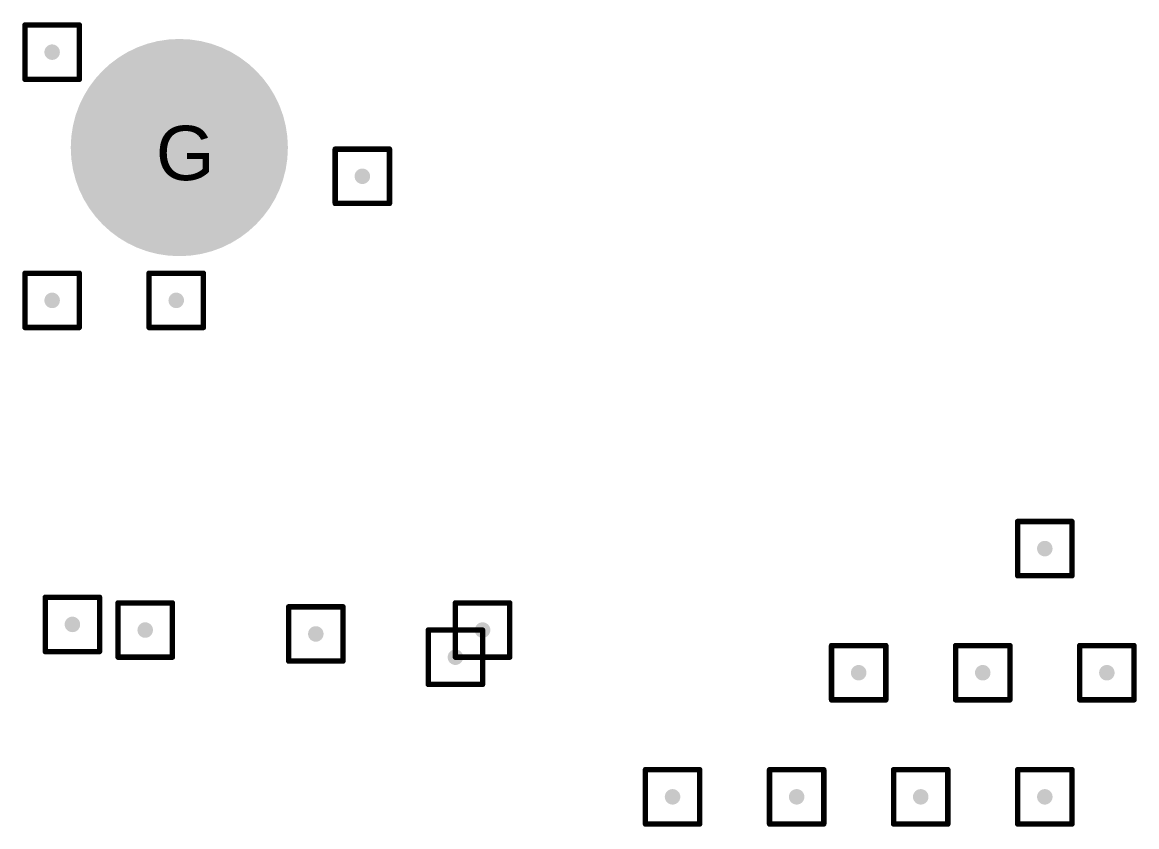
# Model space of a CAD drawing. Header units: inches. Extents: x 0 to 17, y 0 to 4.
# Drawn here: x 3.819 to 4.385, y 0.575 to 0.984 of the extents above; entities that cross this region are included whole.
import ezdxf

# ---------------------------------------------------------------- set-up
doc = ezdxf.new("R2010")
doc.units = ezdxf.units.IN
doc.header["$MEASUREMENT"] = 0
for name, color, linetype in [('Drill Drawing', 1, 'Continuous'), ('Pad Holes', 156, 'Continuous'), ('Via Holes', 16, 'Continuous')]:
    doc.layers.add(name, color=color, linetype=linetype)
doc.styles.add('Arial', font='', dxfattribs={"height": 0.2})
doc.styles.get('Arial').set_extended_font_data('Arial')

# ---------------------------------------------------------------- blocks, each defined once
blk = doc.blocks.new('DIN41612_48_3_____________________133')
at = {"layer": 'Pad Holes'}
h = blk.add_hatch(color=7, dxfattribs=at)
edge = h.paths.add_edge_path()
edge.add_arc((-0.95, 0.1126), 0.05512, 0, 360)

msp = doc.modelspace()

# ---------------------------------------------------------------- hatches: boundary and pattern name
at = {"layer": 'Via Holes'}
h = msp.add_hatch(color=7, dxfattribs=at)
edge = h.paths.add_edge_path()
edge.add_arc((3.83464, 0.9685), 0.00394, 0, 360)
h = msp.add_hatch(color=7, dxfattribs=at)
edge = h.paths.add_edge_path()
edge.add_arc((3.99212, 0.90551), 0.00394, 0, 360)
h = msp.add_hatch(color=7, dxfattribs=at)
edge = h.paths.add_edge_path()
edge.add_arc((3.83464, 0.84252), 0.00394, 0, 360)
h = msp.add_hatch(color=7, dxfattribs=at)
edge = h.paths.add_edge_path()
edge.add_arc((3.89764, 0.84252), 0.00394, 0, 360)
h = msp.add_hatch(color=7, dxfattribs=at)
edge = h.paths.add_edge_path()
edge.add_arc((4.33858, 0.71653), 0.00394, 0, 360)
h = msp.add_hatch(color=7, dxfattribs=at)
edge = h.paths.add_edge_path()
edge.add_arc((3.84493, 0.67806), 0.00394, 0, 360)
h = msp.add_hatch(color=7, dxfattribs=at)
edge = h.paths.add_edge_path()
edge.add_arc((3.88189, 0.6752), 0.00394, 0, 360)
h = msp.add_hatch(color=7, dxfattribs=at)
edge = h.paths.add_edge_path()
edge.add_arc((4.05315, 0.6752), 0.00394, 0, 360)
h = msp.add_hatch(color=7, dxfattribs=at)
edge = h.paths.add_edge_path()
edge.add_arc((3.9685, 0.67323), 0.00394, 0, 360)
h = msp.add_hatch(color=7, dxfattribs=at)
edge = h.paths.add_edge_path()
edge.add_arc((4.03937, 0.66142), 0.00394, 0, 360)
h = msp.add_hatch(color=7, dxfattribs=at)
edge = h.paths.add_edge_path()
edge.add_arc((4.24409, 0.65354), 0.00394, 0, 360)
h = msp.add_hatch(color=7, dxfattribs=at)
edge = h.paths.add_edge_path()
edge.add_arc((4.30708, 0.65354), 0.00394, 0, 360)
h = msp.add_hatch(color=7, dxfattribs=at)
edge = h.paths.add_edge_path()
edge.add_arc((4.37008, 0.65354), 0.00394, 0, 360)
h = msp.add_hatch(color=7, dxfattribs=at)
edge = h.paths.add_edge_path()
edge.add_arc((4.1496, 0.59055), 0.00394, 0, 360)
h = msp.add_hatch(color=7, dxfattribs=at)
edge = h.paths.add_edge_path()
edge.add_arc((4.2126, 0.59055), 0.00394, 0, 360)
h = msp.add_hatch(color=7, dxfattribs=at)
edge = h.paths.add_edge_path()
edge.add_arc((4.27559, 0.59055), 0.00394, 0, 360)
h = msp.add_hatch(color=7, dxfattribs=at)
edge = h.paths.add_edge_path()
edge.add_arc((4.33858, 0.59055), 0.00394, 0, 360)

# ---------------------------------------------------------------- linework, layer by layer
at = {"layer": 'Drill Drawing'}
for points in [[(3.82086, 0.98228, 0.00276, 0.00276, 0), (3.84842, 0.98228, 0.00276, 0.00276, 0)], [(3.82086, 0.95472, 0.00276, 0.00276, 0), (3.82086, 0.98228, 0.00276, 0.00276, 0)], [(3.84842, 0.95472, 0.00276, 0.00276, 0), (3.84842, 0.98228, 0.00276, 0.00276, 0)], [(3.82086, 0.95472, 0.00276, 0.00276, 0), (3.84842, 0.95472, 0.00276, 0.00276, 0)], [(3.97834, 0.91929, 0.00276, 0.00276, 0), (4.0059, 0.91929, 0.00276, 0.00276, 0)], [(3.97834, 0.89173, 0.00276, 0.00276, 0), (3.97834, 0.91929, 0.00276, 0.00276, 0)], [(4.0059, 0.89173, 0.00276, 0.00276, 0), (4.0059, 0.91929, 0.00276, 0.00276, 0)], [(3.97834, 0.89173, 0.00276, 0.00276, 0), (4.0059, 0.89173, 0.00276, 0.00276, 0)], [(3.82086, 0.8563, 0.00276, 0.00276, 0), (3.84842, 0.8563, 0.00276, 0.00276, 0)], [(3.82086, 0.82874, 0.00276, 0.00276, 0), (3.82086, 0.8563, 0.00276, 0.00276, 0)], [(3.84842, 0.82874, 0.00276, 0.00276, 0), (3.84842, 0.8563, 0.00276, 0.00276, 0)], [(3.88386, 0.8563, 0.00276, 0.00276, 0), (3.91142, 0.8563, 0.00276, 0.00276, 0)], [(3.88386, 0.82874, 0.00276, 0.00276, 0), (3.88386, 0.8563, 0.00276, 0.00276, 0)], [(3.91142, 0.82874, 0.00276, 0.00276, 0), (3.91142, 0.8563, 0.00276, 0.00276, 0)], [(3.82086, 0.82874, 0.00276, 0.00276, 0), (3.84842, 0.82874, 0.00276, 0.00276, 0)], [(3.88386, 0.82874, 0.00276, 0.00276, 0), (3.91142, 0.82874, 0.00276, 0.00276, 0)], [(4.3248, 0.73031, 0.00276, 0.00276, 0), (4.35236, 0.73031, 0.00276, 0.00276, 0)], [(4.3248, 0.70276, 0.00276, 0.00276, 0), (4.3248, 0.73031, 0.00276, 0.00276, 0)], [(4.35236, 0.70276, 0.00276, 0.00276, 0), (4.35236, 0.73031, 0.00276, 0.00276, 0)], [(4.3248, 0.70276, 0.00276, 0.00276, 0), (4.35236, 0.70276, 0.00276, 0.00276, 0)], [(3.83115, 0.69184, 0.00276, 0.00276, 0), (3.85871, 0.69184, 0.00276, 0.00276, 0)], [(3.83115, 0.66428, 0.00276, 0.00276, 0), (3.83115, 0.69184, 0.00276, 0.00276, 0)], [(3.85871, 0.66428, 0.00276, 0.00276, 0), (3.85871, 0.69184, 0.00276, 0.00276, 0)], [(3.86811, 0.68898, 0.00276, 0.00276, 0), (3.89567, 0.68898, 0.00276, 0.00276, 0)], [(3.86811, 0.66142, 0.00276, 0.00276, 0), (3.86811, 0.68898, 0.00276, 0.00276, 0)], [(3.89567, 0.66142, 0.00276, 0.00276, 0), (3.89567, 0.68898, 0.00276, 0.00276, 0)], [(4.03937, 0.68898, 0.00276, 0.00276, 0), (4.06693, 0.68898, 0.00276, 0.00276, 0)], [(4.03937, 0.66142, 0.00276, 0.00276, 0), (4.03937, 0.68898, 0.00276, 0.00276, 0)], [(4.06693, 0.66142, 0.00276, 0.00276, 0), (4.06693, 0.68898, 0.00276, 0.00276, 0)], [(3.95472, 0.68701, 0.00276, 0.00276, 0), (3.98228, 0.68701, 0.00276, 0.00276, 0)], [(3.95472, 0.65945, 0.00276, 0.00276, 0), (3.95472, 0.68701, 0.00276, 0.00276, 0)], [(3.98228, 0.65945, 0.00276, 0.00276, 0), (3.98228, 0.68701, 0.00276, 0.00276, 0)], [(4.02559, 0.6752, 0.00276, 0.00276, 0), (4.05315, 0.6752, 0.00276, 0.00276, 0)], [(4.02559, 0.64764, 0.00276, 0.00276, 0), (4.02559, 0.6752, 0.00276, 0.00276, 0)], [(4.05315, 0.64764, 0.00276, 0.00276, 0), (4.05315, 0.6752, 0.00276, 0.00276, 0)], [(4.23031, 0.66732, 0.00276, 0.00276, 0), (4.25787, 0.66732, 0.00276, 0.00276, 0)], [(4.23031, 0.63976, 0.00276, 0.00276, 0), (4.23031, 0.66732, 0.00276, 0.00276, 0)], [(4.25787, 0.63976, 0.00276, 0.00276, 0), (4.25787, 0.66732, 0.00276, 0.00276, 0)], [(4.2933, 0.66732, 0.00276, 0.00276, 0), (4.32086, 0.66732, 0.00276, 0.00276, 0)], [(4.2933, 0.63976, 0.00276, 0.00276, 0), (4.2933, 0.66732, 0.00276, 0.00276, 0)], [(4.32086, 0.63976, 0.00276, 0.00276, 0), (4.32086, 0.66732, 0.00276, 0.00276, 0)], [(4.3563, 0.66732, 0.00276, 0.00276, 0), (4.38386, 0.66732, 0.00276, 0.00276, 0)], [(4.3563, 0.63976, 0.00276, 0.00276, 0), (4.3563, 0.66732, 0.00276, 0.00276, 0)], [(4.38386, 0.63976, 0.00276, 0.00276, 0), (4.38386, 0.66732, 0.00276, 0.00276, 0)], [(3.83115, 0.66428, 0.00276, 0.00276, 0), (3.85871, 0.66428, 0.00276, 0.00276, 0)], [(3.86811, 0.66142, 0.00276, 0.00276, 0), (3.89567, 0.66142, 0.00276, 0.00276, 0)], [(4.03937, 0.66142, 0.00276, 0.00276, 0), (4.06693, 0.66142, 0.00276, 0.00276, 0)], [(3.95472, 0.65945, 0.00276, 0.00276, 0), (3.98228, 0.65945, 0.00276, 0.00276, 0)], [(4.02559, 0.64764, 0.00276, 0.00276, 0), (4.05315, 0.64764, 0.00276, 0.00276, 0)], [(4.23031, 0.63976, 0.00276, 0.00276, 0), (4.25787, 0.63976, 0.00276, 0.00276, 0)], [(4.2933, 0.63976, 0.00276, 0.00276, 0), (4.32086, 0.63976, 0.00276, 0.00276, 0)], [(4.3563, 0.63976, 0.00276, 0.00276, 0), (4.38386, 0.63976, 0.00276, 0.00276, 0)], [(4.13582, 0.60433, 0.00276, 0.00276, 0), (4.16338, 0.60433, 0.00276, 0.00276, 0)], [(4.13582, 0.57677, 0.00276, 0.00276, 0), (4.13582, 0.60433, 0.00276, 0.00276, 0)], [(4.16338, 0.57677, 0.00276, 0.00276, 0), (4.16338, 0.60433, 0.00276, 0.00276, 0)], [(4.19882, 0.60433, 0.00276, 0.00276, 0), (4.22638, 0.60433, 0.00276, 0.00276, 0)], [(4.19882, 0.57677, 0.00276, 0.00276, 0), (4.19882, 0.60433, 0.00276, 0.00276, 0)], [(4.22638, 0.57677, 0.00276, 0.00276, 0), (4.22638, 0.60433, 0.00276, 0.00276, 0)], [(4.26181, 0.60433, 0.00276, 0.00276, 0), (4.28937, 0.60433, 0.00276, 0.00276, 0)], [(4.26181, 0.57677, 0.00276, 0.00276, 0), (4.26181, 0.60433, 0.00276, 0.00276, 0)], [(4.28937, 0.57677, 0.00276, 0.00276, 0), (4.28937, 0.60433, 0.00276, 0.00276, 0)], [(4.3248, 0.60433, 0.00276, 0.00276, 0), (4.35236, 0.60433, 0.00276, 0.00276, 0)], [(4.3248, 0.57677, 0.00276, 0.00276, 0), (4.3248, 0.60433, 0.00276, 0.00276, 0)], [(4.35236, 0.57677, 0.00276, 0.00276, 0), (4.35236, 0.60433, 0.00276, 0.00276, 0)], [(4.13582, 0.57677, 0.00276, 0.00276, 0), (4.16338, 0.57677, 0.00276, 0.00276, 0)], [(4.19882, 0.57677, 0.00276, 0.00276, 0), (4.22638, 0.57677, 0.00276, 0.00276, 0)], [(4.26181, 0.57677, 0.00276, 0.00276, 0), (4.28937, 0.57677, 0.00276, 0.00276, 0)], [(4.3248, 0.57677, 0.00276, 0.00276, 0), (4.35236, 0.57677, 0.00276, 0.00276, 0)]]:
    msp.add_lwpolyline(points, format="xyseb", dxfattribs=at)
for points in [[(3.82018, 0.98228, 0.00138, 0.00138, 1), (3.82155, 0.98228, 0.00138, 0.00138, 1)], [(3.82018, 0.98228, 0.00138, 0.00138, 1), (3.82155, 0.98228, 0.00138, 0.00138, 1)], [(3.84773, 0.98228, 0.00138, 0.00138, 1), (3.84911, 0.98228, 0.00138, 0.00138, 1)], [(3.84773, 0.98228, 0.00138, 0.00138, 1), (3.84911, 0.98228, 0.00138, 0.00138, 1)], [(3.82018, 0.95472, 0.00138, 0.00138, 1), (3.82155, 0.95472, 0.00138, 0.00138, 1)], [(3.82018, 0.95472, 0.00138, 0.00138, 1), (3.82155, 0.95472, 0.00138, 0.00138, 1)], [(3.84773, 0.95472, 0.00138, 0.00138, 1), (3.84911, 0.95472, 0.00138, 0.00138, 1)], [(3.84773, 0.95472, 0.00138, 0.00138, 1), (3.84911, 0.95472, 0.00138, 0.00138, 1)], [(3.97766, 0.91929, 0.00138, 0.00138, 1), (3.97903, 0.91929, 0.00138, 0.00138, 1)], [(3.97766, 0.91929, 0.00138, 0.00138, 1), (3.97903, 0.91929, 0.00138, 0.00138, 1)], [(4.00521, 0.91929, 0.00138, 0.00138, 1), (4.00659, 0.91929, 0.00138, 0.00138, 1)], [(4.00521, 0.91929, 0.00138, 0.00138, 1), (4.00659, 0.91929, 0.00138, 0.00138, 1)], [(3.97766, 0.89173, 0.00138, 0.00138, 1), (3.97903, 0.89173, 0.00138, 0.00138, 1)], [(3.97766, 0.89173, 0.00138, 0.00138, 1), (3.97903, 0.89173, 0.00138, 0.00138, 1)], [(4.00521, 0.89173, 0.00138, 0.00138, 1), (4.00659, 0.89173, 0.00138, 0.00138, 1)], [(4.00521, 0.89173, 0.00138, 0.00138, 1), (4.00659, 0.89173, 0.00138, 0.00138, 1)], [(3.82018, 0.8563, 0.00138, 0.00138, 1), (3.82155, 0.8563, 0.00138, 0.00138, 1)], [(3.82018, 0.8563, 0.00138, 0.00138, 1), (3.82155, 0.8563, 0.00138, 0.00138, 1)], [(3.84773, 0.8563, 0.00138, 0.00138, 1), (3.84911, 0.8563, 0.00138, 0.00138, 1)], [(3.84773, 0.8563, 0.00138, 0.00138, 1), (3.84911, 0.8563, 0.00138, 0.00138, 1)], [(3.88317, 0.8563, 0.00138, 0.00138, 1), (3.88455, 0.8563, 0.00138, 0.00138, 1)], [(3.88317, 0.8563, 0.00138, 0.00138, 1), (3.88455, 0.8563, 0.00138, 0.00138, 1)], [(3.91073, 0.8563, 0.00138, 0.00138, 1), (3.9121, 0.8563, 0.00138, 0.00138, 1)], [(3.91073, 0.8563, 0.00138, 0.00138, 1), (3.9121, 0.8563, 0.00138, 0.00138, 1)], [(3.82018, 0.82874, 0.00138, 0.00138, 1), (3.82155, 0.82874, 0.00138, 0.00138, 1)], [(3.82018, 0.82874, 0.00138, 0.00138, 1), (3.82155, 0.82874, 0.00138, 0.00138, 1)], [(3.84773, 0.82874, 0.00138, 0.00138, 1), (3.84911, 0.82874, 0.00138, 0.00138, 1)], [(3.84773, 0.82874, 0.00138, 0.00138, 1), (3.84911, 0.82874, 0.00138, 0.00138, 1)], [(3.88317, 0.82874, 0.00138, 0.00138, 1), (3.88455, 0.82874, 0.00138, 0.00138, 1)], [(3.88317, 0.82874, 0.00138, 0.00138, 1), (3.88455, 0.82874, 0.00138, 0.00138, 1)], [(3.91073, 0.82874, 0.00138, 0.00138, 1), (3.9121, 0.82874, 0.00138, 0.00138, 1)], [(3.91073, 0.82874, 0.00138, 0.00138, 1), (3.9121, 0.82874, 0.00138, 0.00138, 1)], [(4.32411, 0.73031, 0.00138, 0.00138, 1), (4.32549, 0.73031, 0.00138, 0.00138, 1)], [(4.32411, 0.73031, 0.00138, 0.00138, 1), (4.32549, 0.73031, 0.00138, 0.00138, 1)], [(4.35167, 0.73031, 0.00138, 0.00138, 1), (4.35305, 0.73031, 0.00138, 0.00138, 1)], [(4.35167, 0.73031, 0.00138, 0.00138, 1), (4.35305, 0.73031, 0.00138, 0.00138, 1)], [(4.32411, 0.70276, 0.00138, 0.00138, 1), (4.32549, 0.70276, 0.00138, 0.00138, 1)], [(4.32411, 0.70276, 0.00138, 0.00138, 1), (4.32549, 0.70276, 0.00138, 0.00138, 1)], [(4.35167, 0.70276, 0.00138, 0.00138, 1), (4.35305, 0.70276, 0.00138, 0.00138, 1)], [(4.35167, 0.70276, 0.00138, 0.00138, 1), (4.35305, 0.70276, 0.00138, 0.00138, 1)], [(3.83046, 0.69184, 0.00138, 0.00138, 1), (3.83184, 0.69184, 0.00138, 0.00138, 1)], [(3.83046, 0.69184, 0.00138, 0.00138, 1), (3.83184, 0.69184, 0.00138, 0.00138, 1)], [(3.85802, 0.69184, 0.00138, 0.00138, 1), (3.8594, 0.69184, 0.00138, 0.00138, 1)], [(3.85802, 0.69184, 0.00138, 0.00138, 1), (3.8594, 0.69184, 0.00138, 0.00138, 1)], [(3.86742, 0.68898, 0.00138, 0.00138, 1), (3.8688, 0.68898, 0.00138, 0.00138, 1)], [(3.86742, 0.68898, 0.00138, 0.00138, 1), (3.8688, 0.68898, 0.00138, 0.00138, 1)], [(3.89498, 0.68898, 0.00138, 0.00138, 1), (3.89636, 0.68898, 0.00138, 0.00138, 1)], [(3.89498, 0.68898, 0.00138, 0.00138, 1), (3.89636, 0.68898, 0.00138, 0.00138, 1)], [(4.03868, 0.68898, 0.00138, 0.00138, 1), (4.04006, 0.68898, 0.00138, 0.00138, 1)], [(4.03868, 0.68898, 0.00138, 0.00138, 1), (4.04006, 0.68898, 0.00138, 0.00138, 1)], [(4.06624, 0.68898, 0.00138, 0.00138, 1), (4.06762, 0.68898, 0.00138, 0.00138, 1)], [(4.06624, 0.68898, 0.00138, 0.00138, 1), (4.06762, 0.68898, 0.00138, 0.00138, 1)], [(3.95404, 0.68701, 0.00138, 0.00138, 1), (3.95541, 0.68701, 0.00138, 0.00138, 1)], [(3.95404, 0.68701, 0.00138, 0.00138, 1), (3.95541, 0.68701, 0.00138, 0.00138, 1)], [(3.98159, 0.68701, 0.00138, 0.00138, 1), (3.98297, 0.68701, 0.00138, 0.00138, 1)], [(3.98159, 0.68701, 0.00138, 0.00138, 1), (3.98297, 0.68701, 0.00138, 0.00138, 1)], [(4.0249, 0.6752, 0.00138, 0.00138, 1), (4.02628, 0.6752, 0.00138, 0.00138, 1)], [(4.0249, 0.6752, 0.00138, 0.00138, 1), (4.02628, 0.6752, 0.00138, 0.00138, 1)], [(4.05246, 0.6752, 0.00138, 0.00138, 1), (4.05384, 0.6752, 0.00138, 0.00138, 1)], [(4.05246, 0.6752, 0.00138, 0.00138, 1), (4.05384, 0.6752, 0.00138, 0.00138, 1)], [(4.22962, 0.66732, 0.00138, 0.00138, 1), (4.231, 0.66732, 0.00138, 0.00138, 1)], [(4.22962, 0.66732, 0.00138, 0.00138, 1), (4.231, 0.66732, 0.00138, 0.00138, 1)], [(4.25718, 0.66732, 0.00138, 0.00138, 1), (4.25856, 0.66732, 0.00138, 0.00138, 1)], [(4.25718, 0.66732, 0.00138, 0.00138, 1), (4.25856, 0.66732, 0.00138, 0.00138, 1)], [(4.29262, 0.66732, 0.00138, 0.00138, 1), (4.29399, 0.66732, 0.00138, 0.00138, 1)], [(4.29262, 0.66732, 0.00138, 0.00138, 1), (4.29399, 0.66732, 0.00138, 0.00138, 1)], [(4.32017, 0.66732, 0.00138, 0.00138, 1), (4.32155, 0.66732, 0.00138, 0.00138, 1)], [(4.32017, 0.66732, 0.00138, 0.00138, 1), (4.32155, 0.66732, 0.00138, 0.00138, 1)], [(4.35561, 0.66732, 0.00138, 0.00138, 1), (4.35699, 0.66732, 0.00138, 0.00138, 1)], [(4.35561, 0.66732, 0.00138, 0.00138, 1), (4.35699, 0.66732, 0.00138, 0.00138, 1)], [(4.38317, 0.66732, 0.00138, 0.00138, 1), (4.38455, 0.66732, 0.00138, 0.00138, 1)], [(4.38317, 0.66732, 0.00138, 0.00138, 1), (4.38455, 0.66732, 0.00138, 0.00138, 1)], [(3.83046, 0.66428, 0.00138, 0.00138, 1), (3.83184, 0.66428, 0.00138, 0.00138, 1)], [(3.83046, 0.66428, 0.00138, 0.00138, 1), (3.83184, 0.66428, 0.00138, 0.00138, 1)], [(3.85802, 0.66428, 0.00138, 0.00138, 1), (3.8594, 0.66428, 0.00138, 0.00138, 1)], [(3.85802, 0.66428, 0.00138, 0.00138, 1), (3.8594, 0.66428, 0.00138, 0.00138, 1)], [(3.86742, 0.66142, 0.00138, 0.00138, 1), (3.8688, 0.66142, 0.00138, 0.00138, 1)], [(3.86742, 0.66142, 0.00138, 0.00138, 1), (3.8688, 0.66142, 0.00138, 0.00138, 1)], [(3.89498, 0.66142, 0.00138, 0.00138, 1), (3.89636, 0.66142, 0.00138, 0.00138, 1)], [(3.89498, 0.66142, 0.00138, 0.00138, 1), (3.89636, 0.66142, 0.00138, 0.00138, 1)], [(4.03868, 0.66142, 0.00138, 0.00138, 1), (4.04006, 0.66142, 0.00138, 0.00138, 1)], [(4.03868, 0.66142, 0.00138, 0.00138, 1), (4.04006, 0.66142, 0.00138, 0.00138, 1)], [(4.06624, 0.66142, 0.00138, 0.00138, 1), (4.06762, 0.66142, 0.00138, 0.00138, 1)], [(4.06624, 0.66142, 0.00138, 0.00138, 1), (4.06762, 0.66142, 0.00138, 0.00138, 1)], [(3.95404, 0.65945, 0.00138, 0.00138, 1), (3.95541, 0.65945, 0.00138, 0.00138, 1)], [(3.95404, 0.65945, 0.00138, 0.00138, 1), (3.95541, 0.65945, 0.00138, 0.00138, 1)], [(3.98159, 0.65945, 0.00138, 0.00138, 1), (3.98297, 0.65945, 0.00138, 0.00138, 1)], [(3.98159, 0.65945, 0.00138, 0.00138, 1), (3.98297, 0.65945, 0.00138, 0.00138, 1)], [(4.0249, 0.64764, 0.00138, 0.00138, 1), (4.02628, 0.64764, 0.00138, 0.00138, 1)], [(4.0249, 0.64764, 0.00138, 0.00138, 1), (4.02628, 0.64764, 0.00138, 0.00138, 1)], [(4.05246, 0.64764, 0.00138, 0.00138, 1), (4.05384, 0.64764, 0.00138, 0.00138, 1)], [(4.05246, 0.64764, 0.00138, 0.00138, 1), (4.05384, 0.64764, 0.00138, 0.00138, 1)], [(4.22962, 0.63976, 0.00138, 0.00138, 1), (4.231, 0.63976, 0.00138, 0.00138, 1)], [(4.22962, 0.63976, 0.00138, 0.00138, 1), (4.231, 0.63976, 0.00138, 0.00138, 1)], [(4.25718, 0.63976, 0.00138, 0.00138, 1), (4.25856, 0.63976, 0.00138, 0.00138, 1)], [(4.25718, 0.63976, 0.00138, 0.00138, 1), (4.25856, 0.63976, 0.00138, 0.00138, 1)], [(4.29262, 0.63976, 0.00138, 0.00138, 1), (4.29399, 0.63976, 0.00138, 0.00138, 1)], [(4.29262, 0.63976, 0.00138, 0.00138, 1), (4.29399, 0.63976, 0.00138, 0.00138, 1)], [(4.32017, 0.63976, 0.00138, 0.00138, 1), (4.32155, 0.63976, 0.00138, 0.00138, 1)], [(4.32017, 0.63976, 0.00138, 0.00138, 1), (4.32155, 0.63976, 0.00138, 0.00138, 1)], [(4.35561, 0.63976, 0.00138, 0.00138, 1), (4.35699, 0.63976, 0.00138, 0.00138, 1)], [(4.35561, 0.63976, 0.00138, 0.00138, 1), (4.35699, 0.63976, 0.00138, 0.00138, 1)], [(4.38317, 0.63976, 0.00138, 0.00138, 1), (4.38455, 0.63976, 0.00138, 0.00138, 1)], [(4.38317, 0.63976, 0.00138, 0.00138, 1), (4.38455, 0.63976, 0.00138, 0.00138, 1)], [(4.13514, 0.60433, 0.00138, 0.00138, 1), (4.13651, 0.60433, 0.00138, 0.00138, 1)], [(4.13514, 0.60433, 0.00138, 0.00138, 1), (4.13651, 0.60433, 0.00138, 0.00138, 1)], [(4.16269, 0.60433, 0.00138, 0.00138, 1), (4.16407, 0.60433, 0.00138, 0.00138, 1)], [(4.16269, 0.60433, 0.00138, 0.00138, 1), (4.16407, 0.60433, 0.00138, 0.00138, 1)], [(4.19813, 0.60433, 0.00138, 0.00138, 1), (4.19951, 0.60433, 0.00138, 0.00138, 1)], [(4.19813, 0.60433, 0.00138, 0.00138, 1), (4.19951, 0.60433, 0.00138, 0.00138, 1)], [(4.22569, 0.60433, 0.00138, 0.00138, 1), (4.22706, 0.60433, 0.00138, 0.00138, 1)], [(4.22569, 0.60433, 0.00138, 0.00138, 1), (4.22706, 0.60433, 0.00138, 0.00138, 1)], [(4.26112, 0.60433, 0.00138, 0.00138, 1), (4.2625, 0.60433, 0.00138, 0.00138, 1)], [(4.26112, 0.60433, 0.00138, 0.00138, 1), (4.2625, 0.60433, 0.00138, 0.00138, 1)], [(4.28868, 0.60433, 0.00138, 0.00138, 1), (4.29006, 0.60433, 0.00138, 0.00138, 1)], [(4.28868, 0.60433, 0.00138, 0.00138, 1), (4.29006, 0.60433, 0.00138, 0.00138, 1)], [(4.32411, 0.60433, 0.00138, 0.00138, 1), (4.32549, 0.60433, 0.00138, 0.00138, 1)], [(4.32411, 0.60433, 0.00138, 0.00138, 1), (4.32549, 0.60433, 0.00138, 0.00138, 1)], [(4.35167, 0.60433, 0.00138, 0.00138, 1), (4.35305, 0.60433, 0.00138, 0.00138, 1)], [(4.35167, 0.60433, 0.00138, 0.00138, 1), (4.35305, 0.60433, 0.00138, 0.00138, 1)], [(4.13514, 0.57677, 0.00138, 0.00138, 1), (4.13651, 0.57677, 0.00138, 0.00138, 1)], [(4.13514, 0.57677, 0.00138, 0.00138, 1), (4.13651, 0.57677, 0.00138, 0.00138, 1)], [(4.16269, 0.57677, 0.00138, 0.00138, 1), (4.16407, 0.57677, 0.00138, 0.00138, 1)], [(4.16269, 0.57677, 0.00138, 0.00138, 1), (4.16407, 0.57677, 0.00138, 0.00138, 1)], [(4.19813, 0.57677, 0.00138, 0.00138, 1), (4.19951, 0.57677, 0.00138, 0.00138, 1)], [(4.19813, 0.57677, 0.00138, 0.00138, 1), (4.19951, 0.57677, 0.00138, 0.00138, 1)], [(4.22569, 0.57677, 0.00138, 0.00138, 1), (4.22706, 0.57677, 0.00138, 0.00138, 1)], [(4.22569, 0.57677, 0.00138, 0.00138, 1), (4.22706, 0.57677, 0.00138, 0.00138, 1)], [(4.26112, 0.57677, 0.00138, 0.00138, 1), (4.2625, 0.57677, 0.00138, 0.00138, 1)], [(4.26112, 0.57677, 0.00138, 0.00138, 1), (4.2625, 0.57677, 0.00138, 0.00138, 1)], [(4.28868, 0.57677, 0.00138, 0.00138, 1), (4.29006, 0.57677, 0.00138, 0.00138, 1)], [(4.28868, 0.57677, 0.00138, 0.00138, 1), (4.29006, 0.57677, 0.00138, 0.00138, 1)], [(4.32411, 0.57677, 0.00138, 0.00138, 1), (4.32549, 0.57677, 0.00138, 0.00138, 1)], [(4.32411, 0.57677, 0.00138, 0.00138, 1), (4.32549, 0.57677, 0.00138, 0.00138, 1)], [(4.35167, 0.57677, 0.00138, 0.00138, 1), (4.35305, 0.57677, 0.00138, 0.00138, 1)], [(4.35167, 0.57677, 0.00138, 0.00138, 1), (4.35305, 0.57677, 0.00138, 0.00138, 1)]]:
    msp.add_lwpolyline(points, format="xyseb", close=True, dxfattribs=at)

# ---------------------------------------------------------------- block references
at = {"rotation": 90}
msp.add_blockref('DIN41612_48_3_____________________133', (4.01181, 1.87008), dxfattribs=at)

# ---------------------------------------------------------------- texts
at = {"layer": 'Drill Drawing', "style": 'Arial'}
msp.add_text('G', height=0.02756, dxfattribs=at).set_placement((3.88727, 0.90355))

doc.saveas('drawing.dxf')
